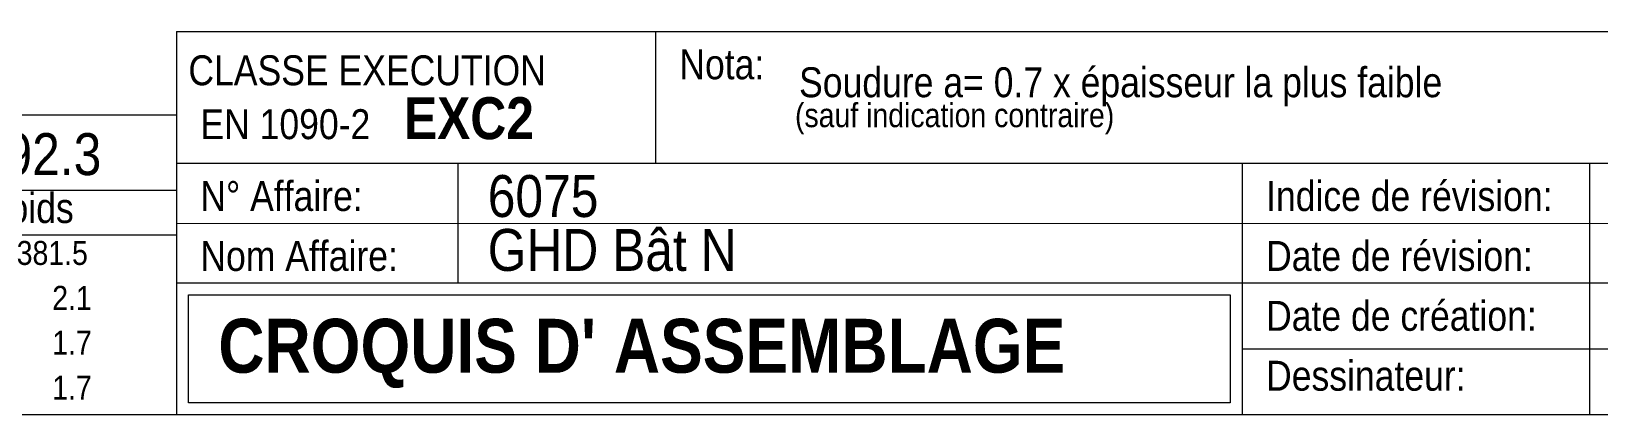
# Model space of a CAD drawing. Header units: millimetres. Extents: x 2 to 410, y 5 to 282.
# Drawn here: x 207.9 to 338.8, y 5 to 37 of the extents above; entities that cross this region are included whole.
import ezdxf

# ---------------------------------------------------------------- set-up
doc = ezdxf.new("R2010")
doc.units = ezdxf.units.MM
doc.layers.add('Autre type objet', color=1, linetype='Continuous', lineweight=0)
doc.layers.add('Feuille dessin', color=5, linetype='Continuous', lineweight=0)
doc.styles.add('ARIAL', font='ARIAL.TTF')
doc.styles.add('ARIAL_BOLD', font='ARIALBD.TTF')
doc.styles.add('ARIAL_NARROW', font='ARIAL.TTF')

# ---------------------------------------------------------------- blocks, each defined once
blk = doc.blocks.new('*A39')
at = {"layer": 'Feuille dessin', "linetype": 'Continuous', "lineweight": 0}
blk.add_line((5, 5), (405, 5), dxfattribs=at)
blk = doc.blocks.new('*A41')
at = {"layer": 'Autre type objet', "linetype": 'Continuous', "lineweight": 0}
for p, q in [((220, 37), (405, 37)), ((220, 37), (220, 26)), ((260, 37), (260, 26)), ((220, 26), (405, 26))]:
    blk.add_line(p, q, dxfattribs=at)
at = {"layer": 'Autre type objet', "width": 0.85}
for s, height, style, p in [('Nota:', 2.5, 'ARIAL', (262, 33)), ('CLASSE EXECUTION', 2.5, 'ARIAL', (221, 32.5)), ('Soudure a= 0.7 x épaisseur la plus faible', 2.5, 'ARIAL', (272, 31.5)), ('EXC2', 3.5, 'ARIAL_BOLD', (239, 28)), ('EN 1090-2', 2.5, 'ARIAL', (222, 28)), (' (sauf indication contraire)', 2, 'ARIAL', (271, 29))]:
    blk.add_text(s, height=height, dxfattribs=dict(at, style=style)).set_placement(p)
blk = doc.blocks.new('*A42')
at = {"layer": 'Autre type objet', "linetype": 'Continuous', "lineweight": 0}
for p, q in [((35, 30.026986), (220, 30.026986)), ((219.999994, 30.026914), (220, 20)), ((35, 23.75), (220, 23.75)), ((35, 20), (220, 20)), ((220, 20), (220, 16.25)), ((220, 16.25), (220, 12.5)), ((220, 12.5), (220, 8.75)), ((220, 8.75), (220, 5))]:
    blk.add_line(p, q, dxfattribs=at)
at = {"layer": 'Autre type objet', "style": 'ARIAL', "width": 0.85}
for s, height, p in [('392.3', 3.5, (203.3302, 25)), ('Poids', 2.5, (204, 21)), ('381.5', 2, (206.663086, 17.5)), ('2.1', 2, (209.629883, 13.75)), ('1.7', 2, (209.629883, 10)), ('1.7', 2, (209.629883, 6.25))]:
    blk.add_text(s, height=height, dxfattribs=at).set_placement(p)
blk = doc.blocks.new('*A43')
at = {"layer": 'Autre type objet', "linetype": 'Continuous', "lineweight": 0}
for p, q in [((220, 26), (405, 26)), ((220, 26), (220, 5)), ((243.5, 26), (243.5, 16)), ((309, 26), (309, 5)), ((338, 26), (338, 5)), ((220, 21), (364.091573, 20.947521)), ((220, 16), (309, 16)), ((309, 16), (364.1638, 15.995557)), ((221, 15), (308, 15)), ((221, 6), (221, 15)), ((308, 15), (308, 6)), ((309, 10.5), (364.091381, 10.5)), ((308, 6), (221, 6)), ((220, 5), (405, 5))]:
    blk.add_line(p, q, dxfattribs=at)
at = {"layer": 'Autre type objet', "width": 0.85}
for s, height, style, p in [('6075', 3.5, 'ARIAL', (246, 21.5)), ('N° Affaire:', 2.5, 'ARIAL_NARROW', (222, 22)), ('Indice de révision:', 2.5, 'ARIAL_NARROW', (311, 22)), ('GHD Bât N', 3.5, 'ARIAL', (246, 17)), ('Date de révision:', 2.5, 'ARIAL_NARROW', (311, 17)), ('Nom Affaire:', 2.5, 'ARIAL_NARROW', (222, 17)), ('Date de création:', 2.5, 'ARIAL_NARROW', (311, 12)), ("CROQUIS D' ASSEMBLAGE", 4.5, 'ARIAL_BOLD', (223.5, 8.5)), ('Dessinateur:', 2.5, 'ARIAL_NARROW', (311, 7))]:
    blk.add_text(s, height=height, dxfattribs=dict(at, style=style)).set_placement(p)

msp = doc.modelspace()

# ---------------------------------------------------------------- block references
at = {"lineweight": 0}
for name in ['*A39', '*A41', '*A42', '*A43']:
    msp.add_blockref(name, (0, 0), dxfattribs=at)

doc.saveas('drawing.dxf')
